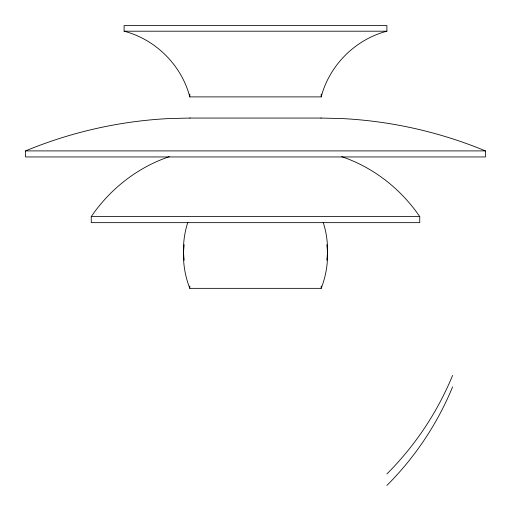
<?xml version="1.0" encoding="UTF-8"?>
<svg xmlns="http://www.w3.org/2000/svg" width="511" height="511" viewBox="0 0 511 511"><rect width="100%" height="100%" fill="white"/><g stroke="black" fill="none" stroke-linecap="round" stroke-linejoin="round"><path stroke-width="0.77" d="M184.215 244.718C182.178 259.422 184.471 274.554 189.798 288.351L321.202 288.351C326.529 274.554 328.822 259.422 326.785 244.718M326.785 260.24C328.535 247.548 327.104 234.453 323.169 222.291M321.202 96.898C329.371 65.338 355.337 39.373 386.897 31.203L386.897 25.55L124.103 25.55L124.103 31.203C155.663 39.373 181.629 65.338 189.798 96.898L321.202 96.898L321.202 94.075M187.831 222.291C183.896 234.453 182.465 247.548 184.215 260.24M341.687 156.673C373.388 167.333 400.969 189.032 419.748 216.607L419.748 222.649L91.252 222.649L91.252 216.607C110.031 189.032 137.612 167.333 169.313 156.673M320.908 118.054L342.178 118.571C391.324 121.081 439.984 132.062 485.45 150.905L485.45 156.947L25.55 156.947L25.55 150.905C71.016 132.062 119.676 121.081 168.822 118.571L190.092 118.054M124.103 31.203L386.897 31.203M189.798 118.054L321.202 118.054M25.55 150.905L485.45 150.905M91.252 216.607L419.748 216.607M321.202 286.083L321.202 288.351M189.798 94.075L189.798 96.898M189.798 286.083L189.798 288.351M452.599 386.897A301.969 301.969 0 0 1 386.897 485.45M452.599 375.4A301.969 301.969 0 0 1 386.897 473.953"/></g></svg>
